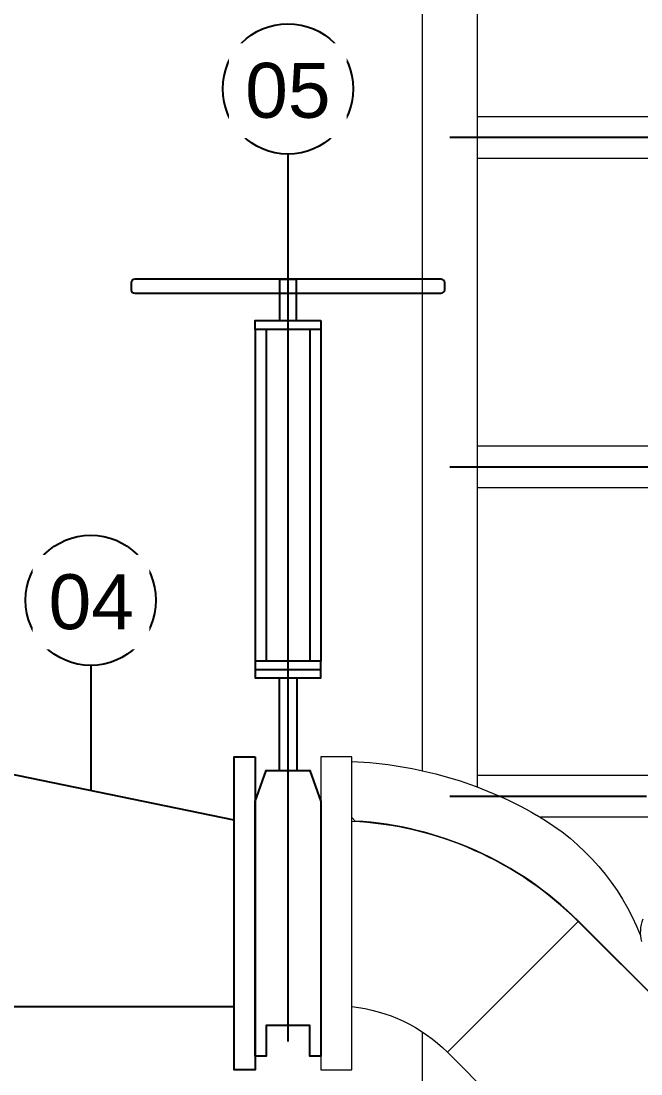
# Model space of a CAD drawing. Extents: x -160 to 364724, y -100 to 7353297.
# Drawn here: x 360236.653 to 360236.997, y 7349087.49 to 7349088.075 of the extents above; entities that cross this region are included whole.
import ezdxf
from ezdxf.enums import TextEntityAlignment as Align

# ---------------------------------------------------------------- set-up
doc = ezdxf.new("R2010")
doc.units = 0
doc.header["$LTSCALE"] = 5
doc.linetypes.add('________________', pattern=[0])
doc.linetypes.add('SGC_DASHDOT', pattern=[1, 0.5, -0.25, 0, -0.25])
for name, color, linetype in [('BOLA LM', 1, 'Continuous'), ('BOMBA', 1, 'Continuous'), ('FLANGES', 2, 'Continuous'), ('GER-SIMBOLOS', 1, 'Continuous'), ('SANC_COTAS', 1, 'Continuous'), ('SANC_TEXTO', 2, 'Continuous'), ('SGC-Conexoes (Linhas Externas)', 3, 'Continuous'), ('SGC-Eixos', 253, 'SGC_DASHDOT'), ('SGC-Valvulas (Acionamento)', 2, 'Continuous')]:
    doc.layers.add(name, color=color, linetype=linetype)
doc.layers.add('ESCADA', color=2, linetype='Continuous', lineweight=20)
doc.styles.add('R-80', font='arial.ttf')

# ---------------------------------------------------------------- blocks, each defined once
blk = doc.blocks.new('A$Cbd690669')
at = {"layer": 'FLANGES'}
for points in [[(0, -0.17), (0, 0.17), (0.02, 0.17), (0.02, -0.17)], [(0.3, -0.115), (0.3, 0.17), (0.281, 0.17), (0.281, -0.115)]]:
    blk.add_lwpolyline(points, close=True, dxfattribs=at)
at = {"layer": 'SGC-Conexoes (Linhas Externas)'}
for p, q in [((0.281, 0.1125), (0.02, 0.1125)), ((0.281, -0.0575), (0.02, -0.111))]:
    blk.add_line(p, q, dxfattribs=at)

msp = doc.modelspace()

# ---------------------------------------------------------------- linework, layer by layer
at = {"layer": 'BOLA LM'}
for p, q in [((360236.80148, 7349088.00125), (360236.80148, 7349087.93169)), ((360236.69203, 7349087.71725), (360236.69203, 7349087.64769))]:
    msp.add_line(p, q, dxfattribs=at)
for centre in [(360236.80148, 7349088.03742), (360236.69203, 7349087.75341)]:
    msp.add_circle(centre, 0.03617, dxfattribs=at)
at = {"layer": 'BOMBA', "linetype": '________________', "lineweight": 9}
for p, q in [((360236.83685, 7349087.63277), (360236.83878, 7349087.63083)), ((360236.96251, 7349087.57502), (360236.92623, 7349087.53873)), ((360236.96251, 7349087.57502), (360236.92623, 7349087.53873)), ((360237.00563, 7349087.5322), (360236.96251, 7349087.57532)), ((360237.01873, 7349087.5188), (360236.96251, 7349087.57502)), ((360236.92623, 7349087.53873), (360236.89158, 7349087.50409)), ((360236.92623, 7349087.53873), (360236.89158, 7349087.50409)), ((360236.89158, 7349087.50409), (360236.88994, 7349087.50245)), ((360236.89158, 7349087.50409), (360236.88994, 7349087.50245)), ((360236.88994, 7349087.50245), (360236.91538, 7349087.47701))]:
    msp.add_line(p, q, dxfattribs=at)
msp.add_lwpolyline([(360236.83685, 7349087.66644), (360236.81978, 7349087.66644), (360236.81978, 7349087.49265), (360236.83685, 7349087.49265)], close=True, dxfattribs=at)
at = {"layer": 'BOMBA', "linetype": '________________', "lineweight": 9, "extrusion": (0, 0, -1)}
for centre, radius, start, end in [((-360236.8277, 7349087.44051), 0.22357, 92.34468, 120), ((-360236.87263, 7349087.51833), 0.13372, 120, 158.53753), ((-360236.8277, 7349087.44021), 0.08802, 95.96461, 135)]:
    msp.add_arc(centre, radius, start, end, dxfattribs=at)
at = {"layer": 'BOMBA', "linetype": '________________', "lineweight": 9}
for centre, radius, start, end in [((360236.8277, 7349087.44021), 0.19065, 45, 87.25007), ((360236.8277, 7349087.44051), 0.19065, 45, 86.66863), ((360237.01835, 7349087.56899), 0.02134, 159.70534, 193.72126)]:
    msp.add_arc(centre, radius, start, end, dxfattribs=at)
at = {"layer": 'ESCADA'}
for p, q in [((360236.87599, 7349089.4982), (360236.87599, 7349087.65881)), ((360236.90647, 7349089.4982), (360236.90647, 7349087.64975)), ((360237.00963, 7349088.02194), (360236.90647, 7349088.02194)), ((360237.00963, 7349087.99876), (360236.90647, 7349087.99876)), ((360237.00935, 7349087.839), (360236.90647, 7349087.839)), ((360237.00935, 7349087.81583), (360236.90647, 7349087.81583)), ((360237.02091, 7349087.65607), (360236.90647, 7349087.65607)), ((360237.01176, 7349087.6329), (360236.94158, 7349087.6329)), ((360236.87599, 7349087.51381), (360236.87599, 7349087.14206)), ((360236.87599, 7349087.51381), (360236.87599, 7349087.14206))]:
    msp.add_line(p, q, dxfattribs=at)
at = {"layer": 'FLANGES', "ltscale": 0.3}
for p, q in [((360236.78319, 7349087.90387), (360236.78319, 7349087.71959)), ((360236.7894, 7349087.90387), (360236.7894, 7349087.71959)), ((360236.81357, 7349087.90387), (360236.81357, 7349087.71959)), ((360236.81978, 7349087.90387), (360236.81978, 7349087.71959)), ((360236.79661, 7349087.71038), (360236.79661, 7349087.65881)), ((360236.80636, 7349087.71038), (360236.80636, 7349087.65881))]:
    msp.add_line(p, q, dxfattribs=at)
at = {"layer": 'FLANGES'}
msp.add_line((360236.81978, 7349087.71473), (360236.78319, 7349087.71473), dxfattribs=at)
for points in [[(360236.81978, 7349087.90873), (360236.81978, 7349087.90387), (360236.78319, 7349087.90387), (360236.78319, 7349087.90873)], [(360236.81978, 7349087.71959), (360236.78319, 7349087.71959), (360236.78319, 7349087.71038), (360236.81978, 7349087.71038)]]:
    msp.add_lwpolyline(points, close=True, dxfattribs=at)
at = {"layer": 'FLANGES', "ltscale": 0.3}
msp.add_lwpolyline([(360236.81978, 7349087.64174), (360236.81978, 7349087.50027), (360236.81368, 7349087.50027), (360236.81368, 7349087.51735), (360236.78929, 7349087.51735), (360236.78929, 7349087.50027), (360236.78319, 7349087.50027), (360236.78319, 7349087.64174), (360236.78929, 7349087.65881), (360236.81368, 7349087.65881)], close=True, dxfattribs=at)
at = {"layer": 'SGC-Eixos'}
for p, q in [((360237.00963, 7349088.01035), (360236.89123, 7349088.01035)), ((360237.00935, 7349087.82742), (360236.89123, 7349087.82742)), ((360237.00048, 7349087.64449), (360236.89123, 7349087.64449))]:
    msp.add_line(p, q, dxfattribs=at)
at = {"layer": 'SGC-Eixos', "ltscale": 2}
msp.add_line((360236.80148, 7349087.95164), (360236.80148, 7349087.50839), dxfattribs=at)
at = {"layer": 'SGC-Valvulas (Acionamento)', "color": 3}
msp.add_lwpolyline([(360236.88651, 7349087.93169), (360236.71645, 7349087.93169, 0.414214), (360236.71452, 7349087.92976), (360236.71452, 7349087.9259, 0.414214), (360236.71645, 7349087.92397), (360236.88651, 7349087.92397, 0.414214), (360236.88844, 7349087.9259), (360236.88844, 7349087.92976, 0.414214)], format="xyb", close=True, dxfattribs=at)
at = {"layer": 'SGC-Valvulas (Acionamento)'}
msp.add_lwpolyline([(360236.79698, 7349087.90873), (360236.79698, 7349087.93169), (360236.80599, 7349087.93169), (360236.80599, 7349087.90873)], dxfattribs=at)

# ---------------------------------------------------------------- block references
at = {"layer": 'SANC_COTAS', "xscale": -0.609774632997127, "yscale": 0.609774632997127, "zscale": 0.609774632997127, "rotation": 180}
msp.add_blockref('A$Cbd690669', (360236.60026, 7349087.59631), dxfattribs=at)

# ---------------------------------------------------------------- wipeouts: each hides what was drawn before it
msp.add_wipeout([(360236.41845, 7349087.84343), (360236.69241, 7349087.84343), (360236.69241, 7349087.90107), (360236.41845, 7349087.90107)]).dxf.layer = 'GER-SIMBOLOS'

# ---------------------------------------------------------------- next in the draw order: wipeouts: each hides what was drawn before it
for points in [[(360236.76883, 7349088.01019), (360236.83407, 7349088.01019), (360236.83407, 7349088.06266), (360236.76883, 7349088.06266)], [(360236.65973, 7349087.72619), (360236.72462, 7349087.72619), (360236.72462, 7349087.77866), (360236.65973, 7349087.77866)]]:
    msp.add_wipeout(points).dxf.layer = 'SANC_TEXTO'

# ---------------------------------------------------------------- next in the draw order: texts
at = {"layer": 'SANC_TEXTO', "style": 'R-80'}
for s, p in [('05', (360236.80142, 7349088.02138)), ('04', (360236.69232, 7349087.73738))]:
    msp.add_text(s, height=0.030489, dxfattribs=at).set_placement(p, align=Align.CENTER)

doc.saveas('drawing.dxf')
